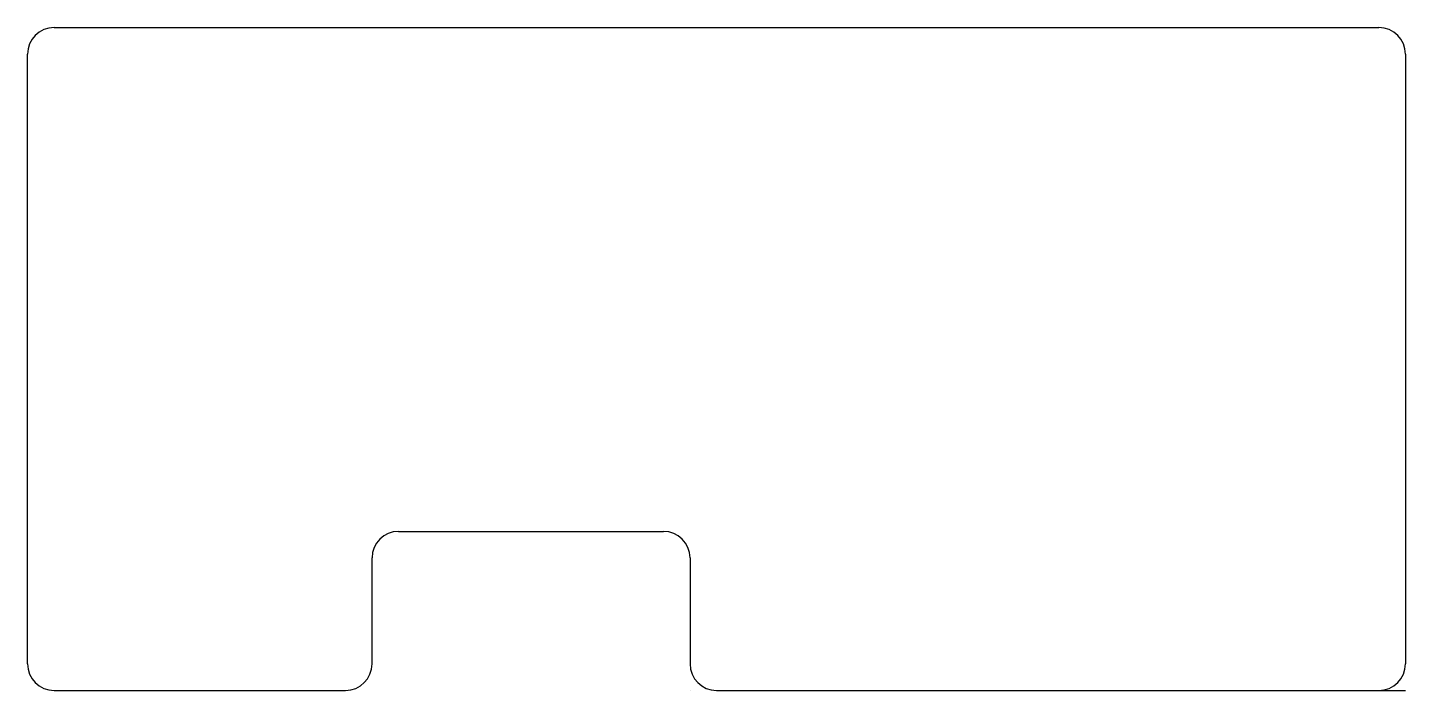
# Model space of a CAD drawing. Header units: millimetres. Extents: x 0 to 52, y 0 to 25.
import ezdxf

# ---------------------------------------------------------------- set-up
doc = ezdxf.new("R2010")
doc.units = ezdxf.units.MM

msp = doc.modelspace()

# ---------------------------------------------------------------- linework, layer by layer
for p, q in [((1, 25), (51, 25)), ((0, 1), (0, 24)), ((52, 24), (52, 1)), ((14, 6), (24, 6)), ((13, 1), (13, 5)), ((25, 5), (25, 1)), ((1, 0), (12, 0)), ((25, 0), (25, 0)), ((26, 0), (51, 0)), ((45, 0), (52, 0))]:
    msp.add_line(p, q)
for centre, start, end in [((1, 24), 90, 180), ((51, 24), 0, 90), ((14, 5), 90, 180), ((24, 5), 0, 90), ((1, 1), 180, 270), ((12, 1), 270, 0), ((26, 1), 180, 270), ((51, 1), 270, 0)]:
    msp.add_arc(centre, 1, start, end)

doc.saveas('drawing.dxf')
